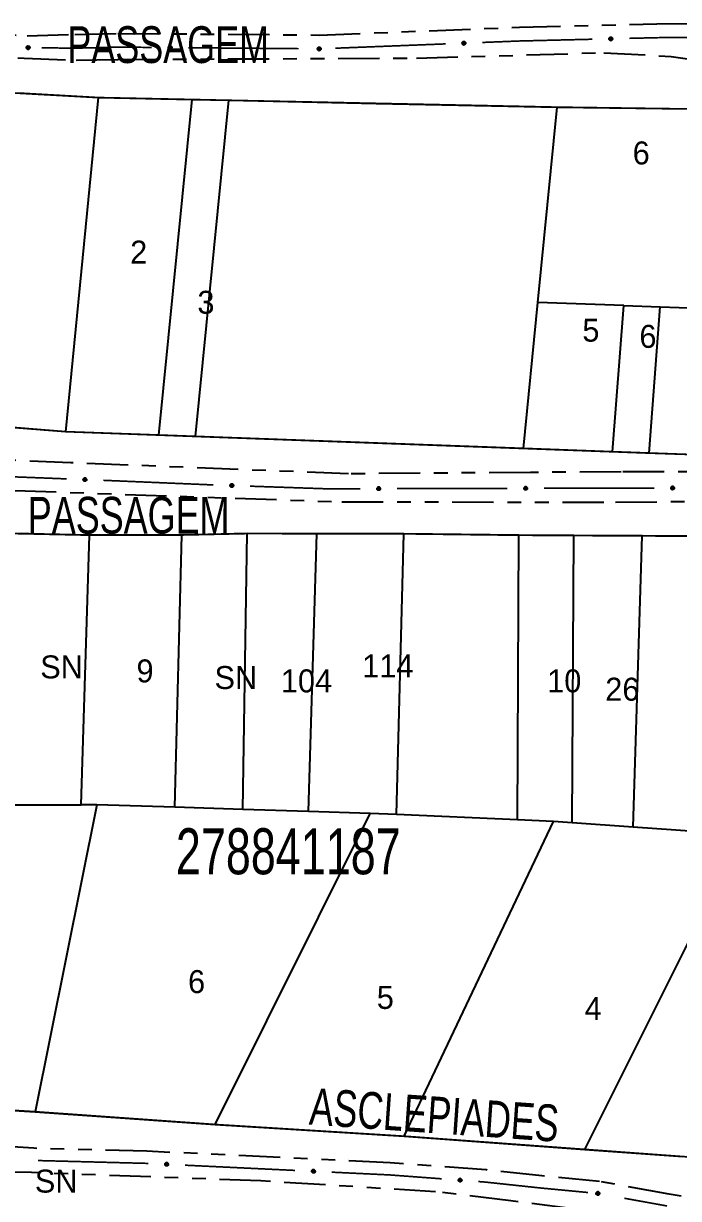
# Model space of a CAD drawing. Extents: x 203196 to 204359, y 4872588 to 4874244.
# Drawn here: x 203938.7 to 204010, y 4873139.4 to 4873267.2 of the extents above; entities that cross this region are included whole.
import ezdxf
from ezdxf.enums import TextEntityAlignment as Align

# ---------------------------------------------------------------- set-up
doc = ezdxf.new("R2010")
doc.units = 0
doc.header["$LTSCALE"] = 1.5
doc.header["$MEASUREMENT"] = 0
doc.linetypes.add('TRACO_25', pattern=[8, 3, -1, 1, -1, 1, -1])
for name, color, linetype in [('CD_MALHA_LOTES', 7, 'CONTINUOUS'), ('CD_TXT_QUADRA', 7, 'CONTINUOUS'), ('RU-QUADRA', 210, 'CONTINUOUS'), ('SV-EIXO-RUA-N-PAV', 6, 'CONTINUOUS'), ('SV-RUA-NAO-PAV', 7, 'CONTINUOUS'), ('SV-TXT-RUA-N-PAV', 7, 'CONTINUOUS'), ('Th_NmrPort', 1, 'CONTINUOUS')]:
    doc.layers.add(name, color=color, linetype=linetype)
doc.styles.add('ARIAL', font='ARIAL.SHX')

msp = doc.modelspace()

# ---------------------------------------------------------------- linework, layer by layer
at = {"layer": 'CD_MALHA_LOTES', "linetype": 'Continuous', "flags": 128}
for points in [[(203936.397265, 4873259.766869), (203946.886585, 4873259.173101)], [(203943.320658, 4873222.806921), (203946.886585, 4873259.173101)], [(203946.886585, 4873259.173101), (203957.079077, 4873258.960338)], [(203953.442381, 4873222.43512), (203957.079077, 4873258.960338)], [(203957.079077, 4873258.960338), (203961.065932, 4873258.877114)], [(203957.431875, 4873222.288574), (203961.065932, 4873258.877114)], [(203961.065932, 4873258.877114), (203977.118714, 4873258.542019)], [(203977.118714, 4873258.542019), (203996.808474, 4873258.131005)], [(203994.72193, 4873236.869874), (203996.808474, 4873258.131005)], [(203996.808474, 4873258.131005), (204016.801138, 4873257.85645)], [(203993.162132, 4873220.976094), (203994.72193, 4873236.869874)], [(204004.059729, 4873236.535082), (203994.72193, 4873236.869874)], [(204002.857864, 4873220.619941), (204004.059729, 4873236.535082)], [(204004.059729, 4873236.535082), (204008.040678, 4873236.392352)], [(204006.849854, 4873220.473303), (204008.040678, 4873236.392352)], [(204008.040678, 4873236.392352), (204014.246688, 4873236.169846)], [(203943.320658, 4873222.806921), (203932.984065, 4873223.620909)], [(203953.442381, 4873222.43512), (203943.320658, 4873222.806921)], [(203957.431875, 4873222.288574), (203953.442381, 4873222.43512)], [(203993.162132, 4873220.976094), (203957.431875, 4873222.288574)], [(204002.857864, 4873220.619941), (203993.162132, 4873220.976094)], [(204006.849854, 4873220.473303), (204002.857864, 4873220.619941)], [(204012.837839, 4873220.253346), (204006.849854, 4873220.473303)], [(203945.917, 4873211.543607), (203936.028047, 4873211.755261)], [(203945.011926, 4873182.202354), (203945.917, 4873211.543607)], [(203955.942698, 4873211.560259), (203945.917, 4873211.543607)], [(203955.192757, 4873181.93664), (203955.942698, 4873211.560259)], [(203963.062098, 4873211.715889), (203955.942698, 4873211.560259)], [(203962.613508, 4873181.70565), (203963.062098, 4873211.715889)], [(203970.647907, 4873211.704292), (203963.062098, 4873211.715889)], [(203969.752802, 4873181.483422), (203970.647907, 4873211.704292)], [(203980.120039, 4873211.689811), (203970.647907, 4873211.704292)], [(203979.317136, 4873181.148305), (203980.120039, 4873211.689811)], [(203992.631671, 4873211.537056), (203980.120039, 4873211.689811)], [(203992.488167, 4873180.566161), (203992.631671, 4873211.537056)], [(203998.631575, 4873211.503655), (203992.631671, 4873211.537056)], [(203998.467709, 4873180.248617), (203998.631575, 4873211.503655)], [(204006.073391, 4873211.462227), (203998.631575, 4873211.503655)], [(204005.101071, 4873179.781725), (204006.073391, 4873211.462227)], [(204035.865084, 4873211.336842), (204006.073391, 4873211.462227)], [(203935.080305, 4873182.213916), (203945.011926, 4873182.202354)], [(203946.720353, 4873182.200365), (203940.004918, 4873148.807604)], [(203946.720353, 4873182.200365), (203945.011926, 4873182.202354)], [(203955.192757, 4873181.93664), (203946.720353, 4873182.200365)], [(203962.613508, 4873181.70565), (203955.192757, 4873181.93664)], [(203959.601458, 4873147.416235), (203976.455673, 4873181.274778)], [(203969.752802, 4873181.483422), (203962.613508, 4873181.70565)], [(203976.455673, 4873181.274778), (203969.752802, 4873181.483422)], [(203979.317136, 4873181.148305), (203976.455673, 4873181.274778)], [(203992.488167, 4873180.566161), (203979.317136, 4873181.148305)], [(203980.176562, 4873146.142302), (203996.434009, 4873180.391759)], [(203996.434009, 4873180.391759), (203992.488167, 4873180.566161)], [(203998.467709, 4873180.248617), (203996.434009, 4873180.391759)], [(204005.101071, 4873179.781725), (203998.467709, 4873180.248617)], [(204016.975696, 4873178.945926), (204005.101071, 4873179.781725)], [(203999.845919, 4873144.705123), (204016.975696, 4873178.945926)], [(203920.094321, 4873150.042242), (203940.004918, 4873148.807604)], [(203940.004918, 4873148.807604), (203959.601458, 4873147.416235)], [(203959.601458, 4873147.416235), (203980.176562, 4873146.142302)], [(203980.176562, 4873146.142302), (203999.845919, 4873144.705123)], [(203999.845919, 4873144.705123), (204010.493683, 4873143.927125)]]:
    msp.add_lwpolyline(points, dxfattribs=at)
at = {"layer": 'RU-QUADRA', "linetype": 'Continuous', "const_width": 0.18, "flags": 128}
for points in [[(204128.24001, 4873256.846762), (204077.649778, 4873257.945786), (204063.657834, 4873258.18581), (204050.739879, 4873258.246315), (204044.748537, 4873258.17749), (204032.765851, 4873258.039842), (204016.801138, 4873257.85645), (203996.808474, 4873258.131005), (203977.118714, 4873258.542019), (203961.065932, 4873258.877114), (203957.079077, 4873258.960338), (203946.886585, 4873259.173101), (203938.371171, 4873259.655132)], [(203932.984065, 4873223.620909), (203943.320658, 4873222.806921), (203953.442381, 4873222.43512), (203957.431875, 4873222.288574), (203973.433352, 4873221.700791), (203993.162132, 4873220.976094), (204002.857864, 4873220.619941), (204006.849854, 4873220.473303), (204016.829151, 4873220.136971), (204028.21435, 4873219.805012), (204028.261018, 4873220.924437), (204042.223315, 4873221.125414), (204067.67339, 4873220.262677), (204074.257949, 4873220.061199), (204085.48824, 4873219.717569)], [(204106.176853, 4873206.612377), (204077.240876, 4873209.683425), (204058.43991, 4873210.693511), (204035.865084, 4873211.336842), (204006.073391, 4873211.462227), (203998.631575, 4873211.503655), (203992.631671, 4873211.537056), (203980.120039, 4873211.689811), (203970.647907, 4873211.704292), (203963.062098, 4873211.715889), (203955.942698, 4873211.560259), (203945.917, 4873211.543607), (203936.028047, 4873211.755261)], [(203920.094321, 4873150.042242), (203940.004918, 4873148.807604), (203959.601458, 4873147.416235), (203980.176562, 4873146.142302), (203999.845919, 4873144.705123), (204010.493683, 4873143.927125), (204021.546149, 4873143.119555), (204030.86535, 4873142.577258), (204040.740188, 4873141.540389), (204041.231352, 4873142.552059), (204075.214034, 4873139.457888), (204085.449099, 4873161.544684)]]:
    msp.add_lwpolyline(points, dxfattribs=at)
at = {"layer": 'SV-EIXO-RUA-N-PAV'}
for points in [[(203986.522678, 4873265.193383), (203986.555369, 4873265.22976), (203986.590904, 4873265.25434), (203986.626443, 4873265.26631), (203986.660606, 4873265.268699), (203986.695831, 4873265.267207), (203986.731014, 4873265.257867), (203986.767766, 4873265.238851), (203986.804488, 4873265.206314), (203986.827275, 4873265.168257), (203986.840875, 4873265.134043), (203986.845417, 4873265.098563), (203986.843394, 4873265.064368), (203986.832484, 4873265.028143), (203986.81285, 4873264.991086), (203986.779238, 4873264.954953), (203986.744235, 4873264.931094), (203986.709557, 4873264.920419), (203986.673859, 4873264.916078), (203986.637915, 4873264.918033), (203986.603432, 4873264.9274), (203986.566157, 4873264.947236), (203986.530933, 4873264.980883), (203986.506738, 4873265.015522), (203986.495579, 4873265.050042), (203986.492096, 4873265.085283), (203986.493163, 4873265.120632), (203986.50108, 4873265.156389), (203986.522678, 4873265.193383)], [(204002.516732, 4873265.672473), (204002.549968, 4873265.708354), (204002.585869, 4873265.732395), (204002.621584, 4873265.743828), (204002.655779, 4873265.745702), (204002.690978, 4873265.743679), (204002.726016, 4873265.73381), (204002.762477, 4873265.714242), (204002.798705, 4873265.681155), (204002.820915, 4873265.642758), (204002.833998, 4873265.608343), (204002.838005, 4873265.572799), (204002.835466, 4873265.538638), (204002.824011, 4873265.502582), (204002.80382, 4873265.465825), (204002.769668, 4873265.430203), (204002.734309, 4873265.406875), (204002.699474, 4873265.396723), (204002.663715, 4873265.392921), (204002.627804, 4873265.395417), (204002.593466, 4873265.405303), (204002.556495, 4873265.425699), (204002.521782, 4873265.459873), (204002.498112, 4873265.494874), (204002.487474, 4873265.529557), (204002.484524, 4873265.564847), (204002.486124, 4873265.600175), (204002.494578, 4873265.635809), (204002.516732, 4873265.672473)], [(203939.082774, 4873264.714438), (203939.117272, 4873264.749107), (203939.154011, 4873264.771849), (203939.190112, 4873264.781997), (203939.224352, 4873264.782647), (203939.259456, 4873264.779366), (203939.294118, 4873264.76825), (203939.329857, 4873264.747391), (203939.364877, 4873264.713029), (203939.3857, 4873264.673862), (203939.397544, 4873264.639001), (203939.400277, 4873264.603337), (203939.396518, 4873264.569289), (203939.383781, 4873264.533665), (203939.362288, 4873264.497654), (203939.326883, 4873264.463276), (203939.290713, 4873264.441227), (203939.255537, 4873264.432328), (203939.219665, 4873264.429808), (203939.183866, 4873264.433587), (203939.149904, 4873264.444695), (203939.113685, 4873264.4664), (203939.080217, 4873264.501793), (203939.057815, 4873264.537618), (203939.048424, 4873264.57266), (203939.046737, 4873264.608032), (203939.0496, 4873264.643281), (203939.059323, 4873264.67859), (203939.082774, 4873264.714438)], [(203954.540496, 4873264.72162), (203954.574884, 4873264.756398), (203954.611551, 4873264.779256), (203954.647619, 4873264.789519), (203954.681857, 4873264.790277), (203954.716971, 4873264.787107), (203954.751669, 4873264.7761), (203954.787473, 4873264.755354), (203954.822602, 4873264.721103), (203954.843549, 4873264.682003), (203954.855503, 4873264.64718), (203954.858349, 4873264.611524), (203954.854698, 4873264.577464), (203954.842073, 4873264.541801), (203954.820695, 4873264.505722), (203954.785399, 4873264.471232), (203954.749299, 4873264.449069), (203954.714151, 4873264.440058), (203954.678287, 4873264.437424), (203954.642477, 4873264.44109), (203954.608479, 4873264.45209), (203954.572192, 4873264.473681), (203954.538612, 4873264.508968), (203954.516096, 4873264.544722), (203954.506595, 4873264.579734), (203954.504796, 4873264.615101), (203954.507547, 4873264.650359), (203954.517159, 4873264.685698), (203954.540496, 4873264.72162)], [(203970.768352, 4873264.576212), (203970.801043, 4873264.612589), (203970.836578, 4873264.637169), (203970.872117, 4873264.649139), (203970.90628, 4873264.651528), (203970.941505, 4873264.650036), (203970.976688, 4873264.640696), (203971.01344, 4873264.62168), (203971.050162, 4873264.589143), (203971.072949, 4873264.551086), (203971.086549, 4873264.516872), (203971.091091, 4873264.481392), (203971.089068, 4873264.447197), (203971.078158, 4873264.410972), (203971.058523, 4873264.373915), (203971.024912, 4873264.337782), (203970.989909, 4873264.313923), (203970.95523, 4873264.303248), (203970.919533, 4873264.298907), (203970.883589, 4873264.300861), (203970.849106, 4873264.310229), (203970.811831, 4873264.330065), (203970.776607, 4873264.363712), (203970.752412, 4873264.398351), (203970.741252, 4873264.432871), (203970.73777, 4873264.468112), (203970.738837, 4873264.503461), (203970.746754, 4873264.539218), (203970.768352, 4873264.576212)], [(203945.545728, 4873217.47939), (203945.510304, 4873217.445668), (203945.472964, 4873217.423928), (203945.436601, 4873217.414761), (203945.402356, 4873217.415038), (203945.367354, 4873217.419268), (203945.333005, 4873217.431318), (203945.297844, 4873217.453137), (203945.263766, 4873217.488434), (203945.244011, 4873217.528149), (203945.233115, 4873217.563318), (203945.231348, 4873217.599043), (203945.236027, 4873217.632977), (203945.249724, 4873217.668243), (203945.272183, 4873217.703659), (203945.308505, 4873217.737067), (203945.345259, 4873217.758128), (203945.380664, 4873217.766072), (203945.416591, 4873217.767621), (203945.452273, 4873217.762875), (203945.485923, 4873217.750852), (203945.521541, 4873217.728174), (203945.554039, 4873217.691888), (203945.575464, 4873217.65547), (203945.583903, 4873217.620186), (203945.584631, 4873217.584782), (203945.580816, 4873217.549623), (203945.57014, 4873217.51459), (203945.545728, 4873217.47939)], [(203961.533047, 4873216.83125), (203961.49778, 4873216.797363), (203961.460541, 4873216.775451), (203961.424222, 4873216.766114), (203961.389976, 4873216.766232), (203961.354954, 4873216.770299), (203961.32055, 4873216.78219), (203961.285288, 4873216.803845), (203961.251046, 4873216.838984), (203961.231106, 4873216.878607), (203961.220048, 4873216.913724), (203961.218115, 4873216.949441), (203961.222636, 4873216.983397), (203961.236169, 4873217.018726), (203961.258463, 4873217.054246), (203961.29463, 4873217.087822), (203961.331285, 4873217.109054), (203961.366652, 4873217.117162), (203961.402572, 4873217.118878), (203961.438276, 4873217.114297), (203961.471981, 4873217.102431), (203961.507704, 4873217.079919), (203961.540371, 4873217.043784), (203961.561964, 4873217.007466), (203961.570567, 4873216.972222), (203961.57146, 4873216.936821), (203961.567808, 4873216.901645), (203961.557295, 4873216.866563), (203961.533047, 4873216.83125)], [(203977.531111, 4873216.497004), (203977.497098, 4873216.461859), (203977.460679, 4873216.438609), (203977.424722, 4873216.42796), (203977.390495, 4873216.426835), (203977.355349, 4873216.429627), (203977.320535, 4873216.440261), (203977.28451, 4873216.460621), (203977.249016, 4873216.494493), (203977.22765, 4873216.533366), (203977.215324, 4873216.568059), (203977.212095, 4873216.603682), (203977.21538, 4873216.63778), (203977.227621, 4873216.673577), (203977.248611, 4873216.709883), (203977.283535, 4873216.74475), (203977.319395, 4873216.767299), (203977.354445, 4873216.776686), (203977.390278, 4873216.779705), (203977.426125, 4873216.776424), (203977.460239, 4873216.765789), (203977.496756, 4873216.744589), (203977.530713, 4873216.709664), (203977.553611, 4873216.674154), (203977.563488, 4873216.639246), (203977.565665, 4873216.603901), (203977.563293, 4873216.568615), (203977.554061, 4873216.533175), (203977.531111, 4873216.497004)], [(203993.531072, 4873216.532227), (203993.497059, 4873216.497082), (203993.46064, 4873216.473832), (203993.424684, 4873216.463182), (203993.390456, 4873216.462057), (203993.35531, 4873216.46485), (203993.320496, 4873216.475483), (203993.284471, 4873216.495844), (203993.248977, 4873216.529716), (203993.227611, 4873216.568589), (203993.215285, 4873216.603282), (203993.212056, 4873216.638905), (203993.215341, 4873216.673002), (203993.227583, 4873216.708799), (203993.248573, 4873216.745105), (203993.283496, 4873216.779972), (203993.319356, 4873216.802521), (203993.354406, 4873216.811908), (203993.390239, 4873216.814927), (203993.426087, 4873216.811646), (203993.4602, 4873216.801011), (203993.496717, 4873216.779812), (203993.530674, 4873216.744886), (203993.553572, 4873216.709377), (203993.563449, 4873216.674468), (203993.565627, 4873216.639123), (203993.563254, 4873216.603838), (203993.554022, 4873216.568397), (203993.531072, 4873216.532227)], [(204009.531033, 4873216.567449), (204009.49702, 4873216.532304), (204009.460602, 4873216.509054), (204009.424645, 4873216.498405), (204009.390417, 4873216.497279), (204009.355271, 4873216.500072), (204009.320458, 4873216.510705), (204009.284433, 4873216.531066), (204009.248938, 4873216.564938), (204009.227572, 4873216.603811), (204009.215246, 4873216.638504), (204009.212018, 4873216.674127), (204009.215303, 4873216.708224), (204009.227544, 4873216.744021), (204009.248534, 4873216.780328), (204009.283457, 4873216.815195), (204009.319318, 4873216.837744), (204009.354367, 4873216.847131), (204009.390201, 4873216.85015), (204009.426048, 4873216.846869), (204009.460161, 4873216.836234), (204009.496678, 4873216.815034), (204009.530635, 4873216.780109), (204009.553533, 4873216.744599), (204009.56341, 4873216.709691), (204009.565588, 4873216.674345), (204009.563216, 4873216.63906), (204009.553984, 4873216.60362), (204009.531033, 4873216.567449)], [(203954.438715, 4873142.962291), (203954.402999, 4873142.928878), (203954.365471, 4873142.907465), (203954.32903, 4873142.898615), (203954.294788, 4873142.899191), (203954.259824, 4873142.903725), (203954.225582, 4873142.916074), (203954.190612, 4873142.938199), (203954.156843, 4873142.973791), (203954.137434, 4873143.013677), (203954.126846, 4873143.04894), (203954.12539, 4873143.084679), (203954.130364, 4873143.118571), (203954.144368, 4873143.153716), (203954.167135, 4873143.188935), (203954.203747, 4873143.222025), (203954.240683, 4873143.242765), (203954.276155, 4873143.250401), (203954.312094, 4873143.251636), (203954.347734, 4873143.246579), (203954.381278, 4873143.234263), (203954.416697, 4873143.211277), (203954.448877, 4873143.174708), (203954.469984, 4873143.138105), (203954.478115, 4873143.102749), (203954.478535, 4873143.06734), (203954.474414, 4873143.032216), (203954.463433, 4873142.997277), (203954.438715, 4873142.962291)], [(203970.420686, 4873142.202956), (203970.384971, 4873142.169544), (203970.347442, 4873142.148131), (203970.311001, 4873142.13928), (203970.27676, 4873142.139856), (203970.241795, 4873142.14439), (203970.207553, 4873142.156739), (203970.172584, 4873142.178864), (203970.138815, 4873142.214456), (203970.119406, 4873142.254343), (203970.108817, 4873142.289605), (203970.107362, 4873142.325344), (203970.112336, 4873142.359236), (203970.12634, 4873142.394381), (203970.149107, 4873142.4296), (203970.185718, 4873142.46269), (203970.222654, 4873142.483431), (203970.258127, 4873142.491066), (203970.294066, 4873142.492302), (203970.329706, 4873142.487244), (203970.363249, 4873142.474929), (203970.398668, 4873142.451942), (203970.430849, 4873142.415373), (203970.451956, 4873142.37877), (203970.460087, 4873142.343415), (203970.460507, 4873142.308005), (203970.456385, 4873142.272881), (203970.445405, 4873142.237943), (203970.420686, 4873142.202956)], [(203986.386771, 4873141.232137), (203986.350166, 4873141.1997), (203986.312073, 4873141.179308), (203986.275406, 4873141.171444), (203986.241193, 4873141.172943), (203986.206364, 4873141.17842), (203986.172467, 4873141.191688), (203986.138108, 4873141.214749), (203986.105312, 4873141.25124), (203986.086986, 4873141.291635), (203986.077353, 4873141.32717), (203986.076863, 4873141.362936), (203986.08275, 4873141.396681), (203986.097697, 4873141.431436), (203986.121406, 4873141.466028), (203986.158898, 4873141.498117), (203986.19638, 4873141.517853), (203986.232045, 4873141.524528), (203986.268005, 4873141.524794), (203986.303496, 4873141.518777), (203986.336694, 4873141.50556), (203986.37148, 4873141.481626), (203986.402662, 4873141.444202), (203986.422773, 4873141.407043), (203986.429947, 4873141.37148), (203986.429411, 4873141.336072), (203986.424343, 4873141.301072), (203986.412424, 4873141.266443), (203986.386771, 4873141.232137)], [(204001.378972, 4873139.785267), (204001.34171, 4873139.753588), (204001.303206, 4873139.733982), (204001.266386, 4873139.726872), (204001.232211, 4873139.729073), (204001.197502, 4873139.735263), (204001.163884, 4873139.749224), (204001.130005, 4873139.772985), (204001.097965, 4873139.810141), (204001.080472, 4873139.850904), (204001.07157, 4873139.886629), (204001.071814, 4873139.922397), (204001.078392, 4873139.956015), (204001.094049, 4873139.990455), (204001.118463, 4873140.024553), (204001.156605, 4873140.055867), (204001.194484, 4873140.07483), (204001.230279, 4873140.080772), (204001.266236, 4873140.080299), (204001.301596, 4873140.073555), (204001.334516, 4873140.05966), (204001.368804, 4873140.035017), (204001.399211, 4873139.996962), (204001.418556, 4873139.959398), (204001.424999, 4873139.923696), (204001.423737, 4873139.888306), (204001.417951, 4873139.853417), (204001.405324, 4873139.81904), (204001.378972, 4873139.785267)]]:
    msp.add_lwpolyline(points, close=True, dxfattribs=at)
for points in [[(203986.493163, 4873265.120632), (203986.827275, 4873265.168257)], [(203986.496372, 4873265.1042), (203986.829035, 4873265.152737)], [(203986.50108, 4873265.156389), (203986.804488, 4873265.206314)], [(203986.501854, 4873265.138554), (203986.811284, 4873265.187546)], [(203986.51279, 4873265.173122), (203986.782679, 4873265.220565)], [(203986.522678, 4873265.193383), (203986.767766, 4873265.238851)], [(203986.54129, 4873265.212474), (203986.742017, 4873265.247649)], [(203986.555369, 4873265.22976), (203986.731014, 4873265.257867)], [(203986.575566, 4873265.243859), (203986.704615, 4873265.261205)], [(203986.590904, 4873265.25434), (203986.695831, 4873265.267207)], [(204002.484524, 4873265.564847), (204002.833998, 4873265.608343)], [(204002.486124, 4873265.600175), (204002.820915, 4873265.642758)], [(204002.487474, 4873265.529557), (204002.838005, 4873265.572799)], [(204002.488607, 4873265.546833), (204002.834306, 4873265.587917)], [(204002.489084, 4873265.583697), (204002.822441, 4873265.627214)], [(204002.494578, 4873265.635809), (204002.798705, 4873265.681155)], [(204002.495083, 4873265.617965), (204002.805217, 4873265.662287)], [(204002.496281, 4873265.51153), (204002.833731, 4873265.555145)], [(204002.498112, 4873265.494874), (204002.835466, 4873265.538638)], [(204002.506539, 4873265.652364), (204002.777113, 4873265.695733)], [(204002.512141, 4873265.476424), (204002.825036, 4873265.519448)], [(204002.516732, 4873265.672473), (204002.762477, 4873265.714242)], [(204002.521782, 4873265.459873), (204002.824011, 4873265.502582)], [(204002.53563, 4873265.691282), (204002.736863, 4873265.723427)], [(204002.54294, 4873265.444408), (204002.810885, 4873265.483619)], [(204002.549968, 4873265.708354), (204002.726016, 4873265.73381)], [(204002.556495, 4873265.425699), (204002.80382, 4873265.465825)], [(204002.570374, 4873265.722147), (204002.699671, 4873265.737545)], [(204002.580429, 4873265.418012), (204002.779, 4873265.447363)], [(204002.585869, 4873265.732395), (204002.690978, 4873265.743679)], [(204002.593466, 4873265.405303), (204002.769668, 4873265.430203)], [(204002.614959, 4873265.4011), (204002.745586, 4873265.417895)], [(204002.627804, 4873265.395417), (204002.734309, 4873265.406875)], [(203939.046737, 4873264.608032), (203939.397544, 4873264.639001)], [(203939.048424, 4873264.57266), (203939.400277, 4873264.603337)], [(203939.0496, 4873264.643281), (203939.3857, 4873264.673862)], [(203939.050173, 4873264.589884), (203939.397121, 4873264.618577)], [(203939.051969, 4873264.626708), (203939.386669, 4873264.658273)], [(203939.05658, 4873264.554329), (203939.395374, 4873264.585847)], [(203939.057815, 4873264.537618), (203939.396518, 4873264.569289)], [(203939.05919, 4873264.660739), (203939.37071, 4873264.69394)], [(203939.059323, 4873264.67859), (203939.364877, 4873264.713029)], [(203939.071174, 4873264.518679), (203939.385408, 4873264.550483)], [(203939.071868, 4873264.694706), (203939.343821, 4873264.72837)], [(203939.080217, 4873264.501793), (203939.383781, 4873264.533665)], [(203939.082774, 4873264.714438), (203939.329857, 4873264.747391)], [(203939.100809, 4873264.485581), (203939.369984, 4873264.515184)], [(203939.102333, 4873264.732559), (203939.304587, 4873264.757486)], [(203939.113685, 4873264.4664), (203939.362288, 4873264.497654)], [(203939.117272, 4873264.749107), (203939.294118, 4873264.76825)], [(203939.137329, 4873264.457862), (203939.336823, 4873264.480092)], [(203939.138159, 4873264.762161), (203939.267923, 4873264.772925)], [(203939.149904, 4873264.444695), (203939.326883, 4873264.463276)], [(203939.154011, 4873264.771849), (203939.259456, 4873264.779366)], [(203939.171232, 4873264.439725), (203939.302377, 4873264.451837)], [(203939.183866, 4873264.433587), (203939.290713, 4873264.441227)], [(203954.504796, 4873264.615101), (203954.855503, 4873264.64718)], [(203954.506595, 4873264.579734), (203954.858349, 4873264.611524)], [(203954.507547, 4873264.650359), (203954.843549, 4873264.682003)], [(203954.50829, 4873264.596964), (203954.855145, 4873264.626754)], [(203954.509968, 4873264.633793), (203954.844567, 4873264.666417)], [(203954.514809, 4873264.561429), (203954.853501, 4873264.594019)], [(203954.516096, 4873264.544722), (203954.854698, 4873264.577464)], [(203954.517082, 4873264.667846), (203954.828496, 4873264.702033)], [(203954.517159, 4873264.685698), (203954.822602, 4873264.721103)], [(203954.529516, 4873264.525825), (203954.843647, 4873264.558624)], [(203954.529653, 4873264.701854), (203954.801497, 4873264.736378)], [(203954.538612, 4873264.508968), (203954.842073, 4873264.541801)], [(203954.540496, 4873264.72162), (203954.787473, 4873264.755354)], [(203954.559255, 4873264.492821), (203954.828335, 4873264.523276)], [(203954.559997, 4873264.739803), (203954.762172, 4873264.765369)], [(203954.572192, 4873264.473681), (203954.820695, 4873264.505722)], [(203954.574884, 4873264.756398), (203954.751669, 4873264.7761)], [(203954.59573, 4873264.769518), (203954.725459, 4873264.780693)], [(203954.595863, 4873264.465218), (203954.795285, 4873264.488079)], [(203954.608479, 4873264.45209), (203954.785399, 4873264.471232)], [(203954.611551, 4873264.779256), (203954.716971, 4873264.787107)], [(203954.629823, 4873264.447189), (203954.760929, 4873264.459716)], [(203954.642477, 4873264.44109), (203954.749299, 4873264.449069)], [(203970.73777, 4873264.468112), (203971.086549, 4873264.516872)], [(203970.738837, 4873264.503461), (203971.072949, 4873264.551086)], [(203970.741252, 4873264.432871), (203971.091091, 4873264.481392)], [(203970.742045, 4873264.487029), (203971.074708, 4873264.535566)], [(203970.742124, 4873264.450162), (203971.087165, 4873264.496452)], [(203970.746754, 4873264.539218), (203971.050162, 4873264.589143)], [(203970.747527, 4873264.521383), (203971.056958, 4873264.570375)], [(203970.75033, 4873264.414978), (203971.087084, 4873264.463675)], [(203970.752412, 4873264.398351), (203971.089068, 4873264.447197)], [(203970.758463, 4873264.555951), (203971.028353, 4873264.603394)], [(203970.766717, 4873264.380116), (203971.078928, 4873264.427851)], [(203970.768352, 4873264.576212), (203971.01344, 4873264.62168)], [(203970.776607, 4873264.363712), (203971.078158, 4873264.410972)], [(203970.786964, 4873264.595303), (203970.987691, 4873264.630478)], [(203970.797996, 4873264.348567), (203971.065319, 4873264.391813)], [(203970.801043, 4873264.612589), (203970.976688, 4873264.640696)], [(203970.811831, 4873264.330065), (203971.058523, 4873264.373915)], [(203970.82124, 4873264.626688), (203970.950289, 4873264.644034)], [(203970.835878, 4873264.32274), (203971.033984, 4873264.355081)], [(203970.836578, 4873264.637169), (203970.941505, 4873264.650036)], [(203970.849106, 4873264.310229), (203971.024912, 4873264.337782)], [(203970.870659, 4873264.30635), (203971.001019, 4873264.325113)], [(203970.883589, 4873264.300861), (203970.989909, 4873264.313923)], [(203986.492096, 4873265.085283), (203986.840875, 4873265.134043)], [(203986.495579, 4873265.050042), (203986.845417, 4873265.098563)], [(203986.49645, 4873265.067333), (203986.841491, 4873265.113623)], [(203986.504656, 4873265.032149), (203986.84141, 4873265.080847)], [(203986.506738, 4873265.015522), (203986.843394, 4873265.064368)], [(203986.521043, 4873264.997287), (203986.833254, 4873265.045022)], [(203986.530933, 4873264.980883), (203986.832484, 4873265.028143)], [(203986.552322, 4873264.965738), (203986.819645, 4873265.008984)], [(203986.566157, 4873264.947236), (203986.81285, 4873264.991086)], [(203986.590204, 4873264.939911), (203986.78831, 4873264.972252)], [(203986.603432, 4873264.9274), (203986.779238, 4873264.954953)], [(203986.624985, 4873264.923521), (203986.755345, 4873264.942284)], [(203986.637915, 4873264.918033), (203986.744235, 4873264.931094)], [(203945.583903, 4873217.620186), (203945.231348, 4873217.599043)], [(203945.584631, 4873217.584782), (203945.233115, 4873217.563318)], [(203945.581688, 4873217.603016), (203945.23409, 4873217.583723)], [(203945.575464, 4873217.65547), (203945.236027, 4873217.632977)], [(203945.576245, 4873217.638731), (203945.236723, 4873217.616395)], [(203945.578896, 4873217.566254), (203945.243465, 4873217.543759)], [(203945.580816, 4873217.549623), (203945.244011, 4873217.528149)], [(203945.562621, 4873217.674764), (203945.247642, 4873217.651475)], [(203945.554039, 4873217.691888), (203945.249724, 4873217.668243)], [(203945.570757, 4873217.532431), (203945.258452, 4873217.507674)], [(203945.57014, 4873217.51459), (203945.263766, 4873217.488434)], [(203945.533894, 4873217.708651), (203945.264016, 4873217.686345)], [(203945.521541, 4873217.728174), (203945.272183, 4873217.703659)], [(203945.557163, 4873217.49882), (203945.2844, 4873217.472528)], [(203945.545728, 4873217.47939), (203945.297844, 4873217.453137)], [(203945.498137, 4873217.737349), (203945.298114, 4873217.720526)], [(203945.485923, 4873217.750852), (203945.308505, 4873217.737067)], [(203945.525686, 4873217.461805), (203945.322831, 4873217.442362)], [(203945.510304, 4873217.445668), (203945.333005, 4873217.431318)], [(203945.464737, 4873217.756396), (203945.333312, 4873217.747838)], [(203945.452273, 4873217.762875), (203945.345259, 4873217.758128)], [(203945.489072, 4873217.433183), (203945.359063, 4873217.425935)], [(203945.472964, 4873217.423928), (203945.367354, 4873217.419268)], [(203961.570567, 4873216.972222), (203961.218115, 4873216.949441)], [(203961.57146, 4873216.936821), (203961.220048, 4873216.913724)], [(203961.568432, 4873216.955042), (203961.220928, 4873216.934134)], [(203961.561964, 4873217.007466), (203961.222636, 4873216.983397)], [(203961.562824, 4873216.990731), (203961.223409, 4873216.966817)], [(203961.565812, 4873216.918267), (203961.230488, 4873216.894214)], [(203961.567808, 4873216.901645), (203961.231106, 4873216.878607)], [(203961.549033, 4873217.0267), (203961.234165, 4873217.001948)], [(203961.540371, 4873217.043784), (203961.236169, 4873217.018726)], [(203961.557829, 4873216.884407), (203961.245643, 4873216.858198)], [(203961.520148, 4873217.060454), (203961.250376, 4873217.036893)], [(203961.557295, 4873216.866563), (203961.251046, 4873216.838984)], [(203961.507704, 4873217.079919), (203961.258463, 4873217.054246)], [(203961.544392, 4873216.850733), (203961.271754, 4873216.823174)], [(203961.484258, 4873217.088985), (203961.284316, 4873217.071233)], [(203961.533047, 4873216.83125), (203961.285288, 4873216.803845)], [(203961.471981, 4873217.102431), (203961.29463, 4873217.087822)], [(203961.513087, 4873216.813572), (203961.310324, 4873216.793186)], [(203961.45077, 4873217.107877), (203961.319386, 4873217.098708)], [(203961.49778, 4873216.797363), (203961.32055, 4873216.78219)], [(203961.438276, 4873217.114297), (203961.331285, 4873217.109054)], [(203961.476606, 4873216.78478), (203961.346633, 4873216.776928)], [(203961.460541, 4873216.775451), (203961.354954, 4873216.770299)], [(203977.563488, 4873216.639246), (203977.212095, 4873216.603682)], [(203977.565665, 4873216.603901), (203977.215324, 4873216.568059)], [(203977.553611, 4873216.674154), (203977.21538, 4873216.63778)], [(203977.561978, 4873216.621999), (203977.215462, 4873216.588488)], [(203977.555077, 4873216.657462), (203977.216754, 4873216.621239)], [(203977.539989, 4873216.692906), (203977.226228, 4873216.656738)], [(203977.560694, 4873216.585154), (203977.226465, 4873216.548941)], [(203977.530713, 4873216.709664), (203977.227621, 4873216.673577)], [(203977.563293, 4873216.568615), (203977.22765, 4873216.533366)], [(203977.509898, 4873216.725588), (203977.24116, 4873216.692248)], [(203977.496756, 4873216.744589), (203977.248611, 4873216.709883)], [(203977.472996, 4873216.752798), (203977.27383, 4873216.727798)], [(203977.460239, 4873216.765789), (203977.283535, 4873216.74475)], [(203977.438844, 4873216.770461), (203977.30788, 4873216.756528)], [(203977.426125, 4873216.776424), (203977.319395, 4873216.767299)], [(203993.563449, 4873216.674468), (203993.212056, 4873216.638905)], [(203993.565627, 4873216.639123), (203993.215285, 4873216.603282)], [(203993.553572, 4873216.709377), (203993.215341, 4873216.673002)], [(203993.561939, 4873216.657221), (203993.215423, 4873216.62371)], [(203993.555038, 4873216.692684), (203993.216716, 4873216.656462)], [(203993.53995, 4873216.728128), (203993.226189, 4873216.69196)], [(203993.560656, 4873216.620376), (203993.226426, 4873216.584163)], [(203993.530674, 4873216.744886), (203993.227583, 4873216.708799)], [(203993.563254, 4873216.603838), (203993.227611, 4873216.568589)], [(203993.509859, 4873216.760811), (203993.241121, 4873216.727471)], [(203993.553908, 4873216.586248), (203993.242879, 4873216.548722)], [(203993.496717, 4873216.779812), (203993.248573, 4873216.745105)], [(203993.554022, 4873216.568397), (203993.248977, 4873216.529716)], [(203993.472957, 4873216.78802), (203993.273791, 4873216.76302)], [(203993.4602, 4873216.801011), (203993.283496, 4873216.779972)], [(203993.438805, 4873216.805684), (203993.307841, 4873216.79175)], [(203993.426087, 4873216.811646), (203993.319356, 4873216.802521)], [(204009.56341, 4873216.709691), (204009.212018, 4873216.674127)], [(204009.565588, 4873216.674345), (204009.215246, 4873216.638504)], [(204009.553533, 4873216.744599), (204009.215303, 4873216.708224)], [(204009.5619, 4873216.692444), (204009.215384, 4873216.658932)], [(204009.554999, 4873216.727906), (204009.216677, 4873216.691684)], [(204009.539912, 4873216.763351), (204009.22615, 4873216.727182)], [(204009.560617, 4873216.655599), (204009.226388, 4873216.619385)], [(204009.530635, 4873216.780109), (204009.227544, 4873216.744021)], [(204009.563216, 4873216.63906), (204009.227572, 4873216.603811)], [(204009.50982, 4873216.796033), (204009.241082, 4873216.762693)], [(204009.553869, 4873216.621471), (204009.24284, 4873216.583944)], [(204009.496678, 4873216.815034), (204009.248534, 4873216.780328)], [(204009.553984, 4873216.60362), (204009.248938, 4873216.564938)], [(204009.541664, 4873216.587331), (204009.270205, 4873216.549891)], [(204009.472918, 4873216.823242), (204009.273752, 4873216.798243)], [(204009.460161, 4873216.836234), (204009.283457, 4873216.815195)], [(204009.531033, 4873216.567449), (204009.284433, 4873216.531066)], [(204009.438766, 4873216.840906), (204009.307802, 4873216.826973)], [(204009.426048, 4873216.846869), (204009.319318, 4873216.837744)], [(203977.553947, 4873216.551026), (203977.242918, 4873216.513499)], [(203977.554061, 4873216.533175), (203977.249016, 4873216.494493)], [(203977.541741, 4873216.516886), (203977.270283, 4873216.479446)], [(203977.531111, 4873216.497004), (203977.28451, 4873216.460621)], [(203977.511806, 4873216.478613), (203977.309917, 4873216.450878)], [(203977.497098, 4873216.461859), (203977.320535, 4873216.440261)], [(203977.476395, 4873216.448516), (203977.346792, 4873216.43595)], [(203977.460679, 4873216.438609), (203977.355349, 4873216.429627)], [(203993.541702, 4873216.552108), (203993.270244, 4873216.514669)], [(203993.531072, 4873216.532227), (203993.284471, 4873216.495844)], [(203993.511767, 4873216.513836), (203993.309878, 4873216.486101)], [(203993.497059, 4873216.497082), (203993.320496, 4873216.475483)], [(203993.476356, 4873216.483738), (203993.346753, 4873216.471172)], [(203993.46064, 4873216.473832), (203993.35531, 4873216.46485)], [(204009.511728, 4873216.549058), (204009.30984, 4873216.521323)], [(204009.49702, 4873216.532304), (204009.320458, 4873216.510705)], [(204009.476317, 4873216.518961), (204009.346715, 4873216.506395)], [(204009.460602, 4873216.509054), (204009.355271, 4873216.500072)], [(203954.478115, 4873143.102749), (203954.12539, 4873143.084679)], [(203954.478535, 4873143.06734), (203954.126846, 4873143.04894)], [(203954.475751, 4873143.085599), (203954.127999, 4873143.069336)], [(203954.469984, 4873143.138105), (203954.130364, 4873143.118571)], [(203954.47062, 4873143.12136), (203954.130916, 4873143.101983)], [(203954.472639, 4873143.048863), (203954.137024, 4873143.029291)], [(203954.474414, 4873143.032216), (203954.137434, 4873143.013677)], [(203954.457311, 4873143.15751), (203954.14214, 4873143.136967)], [(203954.448877, 4873143.174708), (203954.144368, 4873143.153716)], [(203954.464206, 4873143.015112), (203954.151697, 4873142.993076)], [(203954.463433, 4873142.997277), (203954.156843, 4873142.973791)], [(203954.428879, 4873143.191647), (203954.158817, 4873143.171692)], [(203954.416697, 4873143.211277), (203954.167135, 4873143.188935)], [(203954.45032, 4873142.98162), (203954.177337, 4873142.957707)], [(203954.438715, 4873142.962291), (203954.190612, 4873142.938199)], [(203954.393374, 4873143.220655), (203954.193212, 4873143.205576)], [(203954.381278, 4873143.234263), (203954.203747, 4873143.222025)], [(203954.418521, 4873142.944882), (203954.215504, 4873142.927206)], [(203954.402999, 4873142.928878), (203954.225582, 4873142.916074)], [(203954.360141, 4873143.239992), (203954.228647, 4873143.232579)], [(203954.347734, 4873143.246579), (203954.240683, 4873143.242765)], [(203954.381659, 4873142.91658), (203954.251592, 4873142.910465)], [(203954.365471, 4873142.907465), (203954.259824, 4873142.903725)], [(203970.439282, 4873142.398175), (203970.124112, 4873142.377632)], [(203970.430849, 4873142.415373), (203970.12634, 4873142.394381)], [(203970.41085, 4873142.432312), (203970.140788, 4873142.412357)], [(203970.398668, 4873142.451942), (203970.149107, 4873142.4296)], [(203970.375345, 4873142.46132), (203970.175184, 4873142.446241)], [(203970.363249, 4873142.474929), (203970.185718, 4873142.46269)], [(203970.342112, 4873142.480658), (203970.210618, 4873142.473245)], [(203970.329706, 4873142.487244), (203970.222654, 4873142.483431)], [(203970.460087, 4873142.343415), (203970.107362, 4873142.325344)], [(203970.460507, 4873142.308005), (203970.108817, 4873142.289605)], [(203970.457722, 4873142.326264), (203970.10997, 4873142.310001)], [(203970.451956, 4873142.37877), (203970.112336, 4873142.359236)], [(203970.452591, 4873142.362026), (203970.112887, 4873142.342648)], [(203970.454611, 4873142.289528), (203970.118996, 4873142.269956)], [(203970.456385, 4873142.272881), (203970.119406, 4873142.254343)], [(203970.446177, 4873142.255777), (203970.133668, 4873142.233742)], [(203970.445405, 4873142.237943), (203970.138815, 4873142.214456)], [(203970.432291, 4873142.222286), (203970.159309, 4873142.198372)], [(203970.420686, 4873142.202956), (203970.172584, 4873142.178864)], [(203970.400492, 4873142.185547), (203970.197475, 4873142.167871)], [(203970.384971, 4873142.169544), (203970.207553, 4873142.156739)], [(203970.36363, 4873142.157245), (203970.233564, 4873142.15113)], [(203970.347442, 4873142.148131), (203970.241795, 4873142.14439)], [(203986.429947, 4873141.37148), (203986.076863, 4873141.362936)], [(203986.429411, 4873141.336072), (203986.077353, 4873141.32717)], [(203986.427121, 4873141.3544), (203986.079056, 4873141.347528)], [(203986.422773, 4873141.407043), (203986.08275, 4873141.396681)], [(203986.422957, 4873141.390287), (203986.082853, 4873141.380084)], [(203986.424343, 4873141.301072), (203986.086986, 4873141.291635)], [(203986.423019, 4873141.317761), (203986.086998, 4873141.307254)], [(203986.410628, 4873141.426783), (203986.095018, 4873141.414753)], [(203986.402662, 4873141.444202), (203986.097697, 4873141.431436)], [(203986.413677, 4873141.284251), (203986.100687, 4873141.270657)], [(203986.412424, 4873141.266443), (203986.105312, 4873141.25124)], [(203986.383128, 4873141.461674), (203986.112626, 4873141.449015)], [(203986.37148, 4873141.481626), (203986.121406, 4873141.466028)], [(203986.398893, 4873141.251146), (203986.125364, 4873141.234608)], [(203986.386771, 4873141.232137), (203986.138108, 4873141.214749)], [(203986.348418, 4873141.49163), (203986.147923, 4873141.481958)], [(203986.336694, 4873141.50556), (203986.158898, 4873141.498117)], [(203986.366114, 4873141.215278), (203986.162694, 4873141.203088)], [(203986.350166, 4873141.1997), (203986.172467, 4873141.191688)], [(203986.31572, 4873141.511857), (203986.184073, 4873141.507996)], [(203986.303496, 4873141.518777), (203986.19638, 4873141.517853)], [(203986.328501, 4873141.187982), (203986.198317, 4873141.185379)], [(203986.312073, 4873141.179308), (203986.206364, 4873141.17842)], [(204001.423737, 4873139.888306), (204001.07157, 4873139.886629)], [(204001.424999, 4873139.923696), (204001.071814, 4873139.922397)], [(204001.421822, 4873139.906677), (204001.07369, 4873139.906948)], [(204001.418395, 4873139.942641), (204001.078154, 4873139.939419)], [(204001.418556, 4873139.959398), (204001.078392, 4873139.956015)], [(204001.417951, 4873139.853417), (204001.080472, 4873139.850904)], [(204001.41697, 4873139.87013), (204001.080804, 4873139.86652)], [(204001.406818, 4873139.979383), (204001.091028, 4873139.973831)], [(204001.406942, 4873139.836818), (204001.09374, 4873139.829649)], [(204001.399211, 4873139.996962), (204001.094049, 4873139.990455)], [(204001.38004, 4873140.014831), (204001.109335, 4873140.007725)], [(204001.368804, 4873140.035017), (204001.118463, 4873140.024553)], [(204001.345952, 4873140.045492), (204001.145301, 4873140.039937)], [(204001.334516, 4873140.05966), (204001.156605, 4873140.055867)], [(204001.313675, 4873140.066387), (204001.181978, 4873140.065227)], [(204001.301596, 4873140.073555), (204001.194484, 4873140.07483)], [(204001.405324, 4873139.81904), (204001.097965, 4873139.810141)], [(204001.391482, 4873139.804023), (204001.117672, 4873139.793101)], [(204001.378972, 4873139.785267), (204001.130005, 4873139.772985)], [(204001.357974, 4873139.768836), (204001.154347, 4873139.760822)], [(204001.34171, 4873139.753588), (204001.163884, 4873139.749224)], [(204001.319809, 4873139.742317), (204001.189599, 4873139.742386)], [(204001.303206, 4873139.733982), (204001.197502, 4873139.735263)]]:
    msp.add_lwpolyline(points, dxfattribs=at)
at = {"layer": 'SV-EIXO-RUA-N-PAV', "const_width": 0.18}
for points in [[(203988.669025, 4873265.1673), (203992.665959, 4873265.323879)], [(203992.665959, 4873265.323879), (203992.748696, 4873265.327117)], [(203992.748696, 4873265.327117), (204000.663601, 4873265.517732)], [(204004.662441, 4873265.614036), (204007.661572, 4873265.686264)], [(204007.661572, 4873265.686264), (204007.702271, 4873265.68724)], [(204007.702271, 4873265.68724), (204011.661353, 4873265.727695)], [(203940.685132, 4873264.585608), (203943.684927, 4873264.550521)], [(203943.684927, 4873264.550521), (203944.341999, 4873264.542844)], [(203944.341999, 4873264.542844), (203948.683537, 4873264.650912)], [(203948.683537, 4873264.650912), (203949.000551, 4873264.658799)], [(203949.000551, 4873264.658799), (203952.683305, 4873264.62738)], [(203956.68316, 4873264.593256), (203968.682723, 4873264.490883)], [(203972.681288, 4873264.540985), (203984.672091, 4873265.010721)], [(203943.407923, 4873217.672463), (203937.412431, 4873217.904984)], [(203959.350135, 4873217.015894), (203947.404904, 4873217.517095)], [(203959.394369, 4873217.014388), (203959.350135, 4873217.015894)], [(203971.702843, 4873216.5943), (203963.392041, 4873216.877947)], [(203972.3872, 4873216.595761), (203971.702843, 4873216.5943)], [(203975.387193, 4873216.602365), (203972.3872, 4873216.595761)], [(203991.387154, 4873216.637588), (203979.387183, 4873216.611171)], [(204007.387116, 4873216.67281), (203995.387145, 4873216.646393)], [(203952.104578, 4873143.183393), (203940.306858, 4873143.489091)], [(203952.302674, 4873143.173983), (203952.104578, 4873143.183393)], [(203968.284646, 4873142.414648), (203956.298167, 4873142.98415)], [(203978.559961, 4873141.926448), (203972.280139, 4873142.224815)], [(203979.271078, 4873141.873396), (203978.559961, 4873141.926448)], [(203984.257221, 4873141.5014), (203979.271078, 4873141.873396)], [(203988.959303, 4873141.150597), (203988.246135, 4873141.203803)], [(203989.242535, 4873141.120277), (203988.959303, 4873141.150597)], [(203995.027454, 4873140.500977), (203989.242535, 4873141.120277)], [(203995.20866, 4873140.483714), (203995.027454, 4873140.500977)], [(204000.18612, 4873140.009493), (203995.20866, 4873140.483714)], [(204008.783579, 4873138.545458), (204004.134475, 4873139.386198)]]:
    msp.add_lwpolyline(points, dxfattribs=at)
at = {"layer": 'SV-RUA-NAO-PAV', "linetype": 'TRACO_25'}
for points in [[(203933.419083, 4873266.182775, 13.008007), (203939.105756, 4873265.90108, 12.937549), (203944.302959, 4873266.042337, 12.906233), (203948.988283, 4873266.158958, 12.890575), (203970.893258, 4873265.97209, 12.702685), (203992.701278, 4873266.82641, 12.616569), (204007.676552, 4873267.187055, 12.600911), (204011.905246, 4873267.230255, 12.436506), (204015.721123, 4873266.911462, 12.436506), (204017.96103, 4873266.516435, 12.436506), (204020.313226, 4873266.101606, 12.436506), (204024.513085, 4873265.249398, 12.436506), (204028.94006, 4873265.185768, 12.397363), (204054.041491, 4873266.072736, 12.225129), (204062.622185, 4873266.397316, 12.225129), (204071.620316, 4873266.291981, 12.154671), (204077.089325, 4873266.43733, 11.974608), (204083.815852, 4873266.212674, 11.865005)], [(203938.088215, 4873263.500183, 13.156754), (203938.78365, 4873263.471862, 13.156754), (203944.462568, 4873263.240597, 13.156754), (203948.979623, 4873263.327643, 13.180241), (203981.495332, 4873263.460173, 13.015836), (204001.908914, 4873264.05459, 12.741829), (204009.248218, 4873263.645162, 12.710514), (204014.799692, 4873262.853511, 12.694856), (204019.944202, 4873262.107701, 12.679198), (204024.496966, 4873261.898293, 12.647883), (204053.996966, 4873262.96999, 12.350389), (204063.240448, 4873263.25305, 12.334732), (204072.60299, 4873263.47841, 12.279931), (204082.421892, 4873263.201309, 12.154671), (204092.238155, 4873262.740283, 11.998095), (204099.825063, 4873262.319297, 11.841519), (204108.515449, 4873262.490331, 11.841519), (204133.138656, 4873264.583934, 11.622313), (204137.079779, 4873262.967597, 11.551854)], [(204115.548187, 4873217.264934, 11.768288), (204112.839136, 4873216.365593, 11.760316), (204108.491003, 4873215.772459, 11.760316), (204103.47476, 4873215.643093, 11.760316), (204098.003573, 4873216.447647, 11.760316), (204092.320019, 4873217.630906, 11.903802), (204086.717012, 4873218.084541, 12.127002), (204081.976272, 4873218.256475, 12.262516), (204054.608454, 4873218.819844, 12.461802), (204049.85186, 4873219.007967, 12.469773), (204043.960186, 4873218.663939, 12.597317), (204032.485379, 4873218.372921, 12.597317), (204003.774719, 4873218.454459, 12.732831), (203993.901738, 4873218.375857, 12.732831), (203974.099436, 4873218.218204, 12.756745), (203943.890289, 4873219.426886, 12.756745), (203937.199969, 4873219.694569, 13.250974), (203917.843873, 4873220.281326, 13.250974), (203910.268148, 4873220.510894, 13.290831), (203904.988097, 4873221.429164, 13.402431), (203896.884226, 4873222.369454, 13.386488), (203878.735183, 4873225.835137, 13.402431), (203869.884778, 4873227.549513, 13.402431), (203863.301096, 4873229.486048, 13.537945)], [(203860.791642, 4873225.174365, 13.649545), (203874.110972, 4873222.570291, 13.362574), (203882.991837, 4873220.703427, 13.362574), (203892.442585, 4873218.94245, 13.362574), (203900.039392, 4873217.626166, 13.370545), (203908.803651, 4873216.873713, 13.378516), (203917.15421, 4873216.398058, 13.378516), (203937.790675, 4873216.404762, 13.378516), (203973.394832, 4873215.166783, 13.155316), (204003.179596, 4873215.14558, 12.780659), (204040.987472, 4873215.517183, 12.613259), (204050.52142, 4873215.597176, 12.613259), (204057.522842, 4873215.576715, 12.613259), (204080.110949, 4873215.289812, 12.39803), (204088.125831, 4873214.8899, 12.214687), (204093.41769, 4873214.559788, 12.023374), (204099.101992, 4873213.448594, 11.919744), (204104.558685, 4873212.019561, 11.879888), (204108.00997, 4873209.563375, 11.78423), (204110.015337, 4873205.185012, 11.78423)], [(204076.78242, 4873135.428653, 12.294402), (204073.890768, 4873135.460255, 12.294402), (204058.123728, 4873136.873838, 12.28643), (204051.635672, 4873137.729546, 12.294402), (204044.389012, 4873138.048989, 12.485716), (204037.813207, 4873138.168904, 12.485716), (204032.043265, 4873137.975702, 12.485716), (204022.847654, 4873138.076199, 12.669059), (204016.227778, 4873138.580988, 12.764716), (204009.014958, 4873139.845026, 12.772688), (204001.426743, 4873141.217272, 12.772688), (203995.16031, 4873141.814296, 12.836459), (203989.078691, 4873142.465358, 12.956031), (203978.640402, 4873143.244115, 12.964002), (203952.153002, 4873144.502581, 13.322717), (203939.859389, 4873144.821125, 13.322717), (203934.775626, 4873145.132946, 13.39446)], [(204073.852203, 4873129.430523, 12.270488), (204072.915875, 4873131.066415, 12.28643), (204069.116444, 4873132.397254, 12.310345), (204059.246095, 4873133.866515, 12.318316), (204052.301296, 4873134.711199, 12.318316), (204044.564855, 4873134.92388, 12.342231), (204037.506947, 4873134.904917, 12.406002), (204028.760235, 4873135.032541, 12.493688), (204020.008089, 4873135.408478, 12.541516), (204014.308795, 4873135.847149, 12.716887), (204006.533687, 4873136.965177, 12.820517), (203998.511929, 4873138.246063, 12.916174), (203991.791579, 4873139.10431, 13.075603), (203983.566492, 4873140.091116, 13.035745), (203964.560622, 4873141.275826, 13.035745), (203939.58356, 4873142.173434, 13.39446), (203933.224526, 4873142.339029, 13.537945)]]:
    msp.add_polyline3d(points, dxfattribs=at)

# ---------------------------------------------------------------- texts
at = {"layer": 'CD_TXT_QUADRA', "style": 'ARIAL', "width": 0.7}
msp.add_text('278841187', height=5, dxfattribs=at).set_placement((203955.312146, 4873174.645111))
at = {"layer": 'SV-TXT-RUA-N-PAV', "style": 'ARIAL', "width": 0.7}
for s, p in [('PASSAGEM ', (203943.499683, 4873262.930709)), ('PASSAGEM', (203939.191191, 4873211.716079))]:
    msp.add_text(s, height=4, dxfattribs=at).set_placement(p)
msp.add_text('ASCLEPIADES', height=4, rotation=356, dxfattribs=at).set_placement((203969.754, 4873147.417274))
at = {"layer": 'Th_NmrPort', "color": 1}
for s, p in [('6', (204005.037413, 4873253.145102)), ('2', (203950.332722, 4873242.351668)), ('3', (203957.651465, 4873236.890717)), ('5', (203999.5635, 4873233.856308)), ('6', (204005.770712, 4873233.181729)), ('SN', (203940.544642, 4873197.209389)), ('9', (203951.025374, 4873196.774075)), ('114', (203975.592152, 4873197.31599)), ('SN', (203959.515363, 4873196.051523)), ('104', (203966.740886, 4873195.690247)), ('10', (203995.733298, 4873195.690247)), ('26', (204002.055631, 4873194.787057)), ('6', (203956.633393, 4873162.963705)), ('5', (203977.181055, 4873161.241289)), ('4', (203999.805814, 4873160.03469)), ('SN', (203939.956178, 4873141.249888))]:
    msp.add_text(s, height=2.5, dxfattribs=at).set_placement(p, align=Align.MIDDLE_LEFT)

doc.saveas('drawing.dxf')
